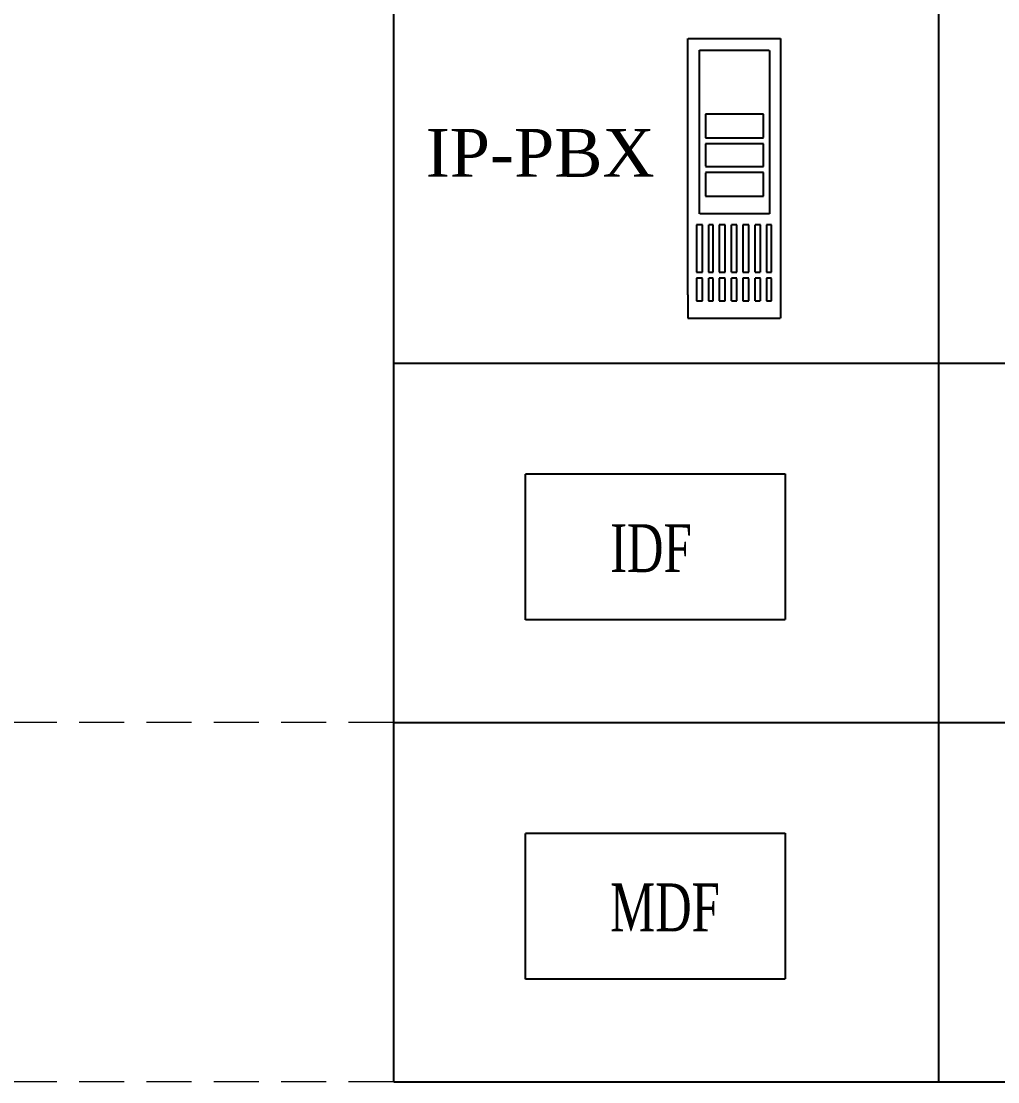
# Model space of a CAD drawing. Extents: x -5343388 to 7033982, y -486386 to 188356.
# Drawn here: x 548173 to 556330, y -280022 to -271165 of the extents above; entities that cross this region are included whole.
import ezdxf
from ezdxf.enums import TextEntityAlignment as Align

# ---------------------------------------------------------------- set-up
doc = ezdxf.new("R2010")
doc.units = 0
doc.header["$MEASUREMENT"] = 0
doc.linetypes.add('DASHED2', pattern=[0.375, 0.25, -0.125])
doc.layers.add('Wire Hatch', color=7, linetype='Continuous', lineweight=15)
doc.styles.add('NKB1', font='vntimeh.shx', dxfattribs={"width": 0.7, "height": 400})

msp = doc.modelspace()

# ---------------------------------------------------------------- linework, layer by layer
at = {"linetype": 'DASHED2'}
for p, q in [((551282.49107, -251886.87961), (551282.49107, -280021.61669)), ((555834.34161, -251886.87961), (555834.34161, -280021.61669)), ((551282.49107, -254886.87961), (551282.49107, -280021.61669)), ((555834.34161, -254886.87961), (555834.34161, -280021.61669)), ((553739.96634, -273449.37151), (553739.96634, -271308.22222)), ((553739.96634, -271308.22222), (554514.07416, -271308.22222)), ((554514.07416, -271308.22222), (554514.07416, -273449.37151)), ((553838.78861, -272774.08596), (553838.78861, -271407.04449)), ((553838.78861, -271407.04449), (554423.48707, -271407.04449)), ((554423.48707, -271407.04449), (554423.48707, -272774.08596)), ((553888.19975, -271942.33182), (553888.19975, -272139.97637)), ((554374.07594, -271942.33182), (553888.19975, -271942.33182)), ((554374.07594, -272139.97637), (554374.07594, -271942.33182)), ((553888.19975, -272139.97637), (554374.07594, -272139.97637)), ((553888.19975, -272189.3875), (553888.19975, -272378.79686)), ((554374.07594, -272189.3875), (553888.19975, -272189.3875)), ((554374.07594, -272378.79686), (554374.07594, -272189.3875)), ((553888.19975, -272378.79686), (554374.07594, -272378.79686)), ((553888.19975, -272428.208), (553888.19975, -272625.85255)), ((554374.07594, -272428.208), (553888.19975, -272428.208)), ((554374.07594, -272625.85255), (554374.07594, -272428.208)), ((553888.19975, -272625.85255), (554374.07594, -272625.85255)), ((554423.48707, -272774.08596), (553838.78861, -272774.08596)), ((553863.49418, -272864.67305), (553814.08304, -272864.67305)), ((553814.08304, -272864.67305), (553814.08304, -273259.96215)), ((553863.49418, -273259.96215), (553863.49418, -272864.67305)), ((553954.08127, -272864.67305), (553912.90532, -272864.67305)), ((553912.90532, -272864.67305), (553912.90532, -273259.96215)), ((553954.08127, -273259.96215), (553954.08127, -272864.67305)), ((554052.90354, -272864.67305), (554003.4924, -272864.67305)), ((554003.4924, -272864.67305), (554003.4924, -273259.96215)), ((554052.90354, -273259.96215), (554052.90354, -272864.67305)), ((554151.72582, -272864.67305), (554102.31468, -272864.67305)), ((554102.31468, -272864.67305), (554102.31468, -273259.96215)), ((554151.72582, -273259.96215), (554151.72582, -272864.67305)), ((554250.54809, -272864.67305), (554201.13695, -272864.67305)), ((554201.13695, -272864.67305), (554201.13695, -273259.96215)), ((554250.54809, -273259.96215), (554250.54809, -272864.67305)), ((554349.37037, -272864.67305), (554299.95923, -272864.67305)), ((554299.95923, -272864.67305), (554299.95923, -273259.96215)), ((554349.37037, -273259.96215), (554349.37037, -272864.67305)), ((554439.95745, -272864.67305), (554398.7815, -272864.67305)), ((554398.7815, -272864.67305), (554398.7815, -273259.96215)), ((554439.95745, -273259.96215), (554439.95745, -272864.67305)), ((553814.08304, -273259.96215), (553814.08304, -273259.96215)), ((553814.08304, -273259.96215), (553863.49418, -273259.96215)), ((553814.08304, -273309.37328), (553814.08304, -273498.78264)), ((553863.49418, -273309.37328), (553814.08304, -273309.37328)), ((553863.49418, -273498.78264), (553863.49418, -273309.37328)), ((553912.90532, -273259.96215), (553912.90532, -273259.96215)), ((553912.90532, -273259.96215), (553954.08127, -273259.96215)), ((553912.90532, -273309.37328), (553912.90532, -273498.78264)), ((553954.08127, -273309.37328), (553912.90532, -273309.37328)), ((553954.08127, -273498.78264), (553954.08127, -273309.37328)), ((554003.4924, -273259.96215), (554003.4924, -273259.96215)), ((554003.4924, -273259.96215), (554052.90354, -273259.96215)), ((554003.4924, -273309.37328), (554003.4924, -273498.78264)), ((554052.90354, -273309.37328), (554003.4924, -273309.37328)), ((554052.90354, -273498.78264), (554052.90354, -273309.37328)), ((554102.31468, -273259.96215), (554102.31468, -273259.96215)), ((554102.31468, -273259.96215), (554151.72582, -273259.96215)), ((554102.31468, -273309.37328), (554102.31468, -273498.78264)), ((554151.72582, -273309.37328), (554102.31468, -273309.37328)), ((554151.72582, -273498.78264), (554151.72582, -273309.37328)), ((554201.13695, -273259.96215), (554201.13695, -273259.96215)), ((554201.13695, -273259.96215), (554250.54809, -273259.96215)), ((554201.13695, -273309.37328), (554201.13695, -273498.78264)), ((554250.54809, -273309.37328), (554201.13695, -273309.37328)), ((554250.54809, -273498.78264), (554250.54809, -273309.37328)), ((554299.95923, -273259.96215), (554299.95923, -273259.96215)), ((554299.95923, -273259.96215), (554349.37037, -273259.96215)), ((554299.95923, -273309.37328), (554299.95923, -273498.78264)), ((554349.37037, -273309.37328), (554299.95923, -273309.37328)), ((554349.37037, -273498.78264), (554349.37037, -273309.37328)), ((554398.7815, -273259.96215), (554439.95745, -273259.96215)), ((554398.7815, -273259.96215), (554398.7815, -273259.96215)), ((554439.95745, -273309.37328), (554398.7815, -273309.37328)), ((554398.7815, -273309.37328), (554398.7815, -273498.78264)), ((554439.95745, -273498.78264), (554439.95745, -273309.37328)), ((553739.96634, -273449.37151), (553739.96634, -273647.01606)), ((554514.07416, -273449.37151), (554514.07416, -273647.01606)), ((553814.08304, -273498.78264), (553814.08304, -273498.78264)), ((553814.08304, -273498.78264), (553863.49418, -273498.78264)), ((553912.90532, -273498.78264), (553912.90532, -273498.78264)), ((553912.90532, -273498.78264), (553954.08127, -273498.78264)), ((554003.4924, -273498.78264), (554003.4924, -273498.78264)), ((554003.4924, -273498.78264), (554052.90354, -273498.78264)), ((554102.31468, -273498.78264), (554102.31468, -273498.78264)), ((554102.31468, -273498.78264), (554151.72582, -273498.78264)), ((554201.13695, -273498.78264), (554201.13695, -273498.78264)), ((554201.13695, -273498.78264), (554250.54809, -273498.78264)), ((554299.95923, -273498.78264), (554299.95923, -273498.78264)), ((554299.95923, -273498.78264), (554349.37037, -273498.78264)), ((554398.7815, -273498.78264), (554439.95745, -273498.78264)), ((554398.7815, -273498.78264), (554398.7815, -273498.78264)), ((551282.49107, -274021.61669), (574537.07658, -274021.61669)), ((551282.49107, -277021.61669), (574537.07658, -277021.61669)), ((551282.49107, -280021.61669), (574537.07658, -280021.61669))]:
    msp.add_line(p, q, dxfattribs=at)
msp.add_lwpolyline([(554514.07416, -273647.01606), (553739.96634, -273647.01606)], dxfattribs=at)
for points in [[(552385.89259, -274944.52479), (554554.83676, -274944.52479), (554554.83676, -276163.65806), (552385.89259, -276163.65806)], [(552385.89259, -277944.52479), (554554.83676, -277944.52479), (554554.83676, -279163.65806), (552385.89259, -279163.65806)]]:
    msp.add_lwpolyline(points, close=True, dxfattribs=at)
at = {"layer": 'Wire Hatch', "linetype": 'DASHED2', "ltscale": 1500}
for points in [[(551282.49107, -277021.61669), (462207.87007, -277021.61669)], [(551282.49107, -280021.61669), (462207.87007, -280021.61669)]]:
    msp.add_lwpolyline(points, dxfattribs=at)

# ---------------------------------------------------------------- texts
at = {"linetype": 'DASHED2', "style": 'NKB1'}
msp.add_text('IP-PBX', height=400, dxfattribs=at).set_placement((552508.00964, -272265.18222), align=Align.MIDDLE)
at = {"linetype": 'DASHED2', "char_height": 400, "width": 5996.5972512, "attachment_point": 1, "style": 'NKB1'}
for s, insert in [('IDF', (553091.94613, -275365.42563)), ('MDF', (553091.94613, -278365.42563))]:
    msp.add_mtext(s, dxfattribs=dict(at, insert=insert))

doc.saveas('drawing.dxf')
